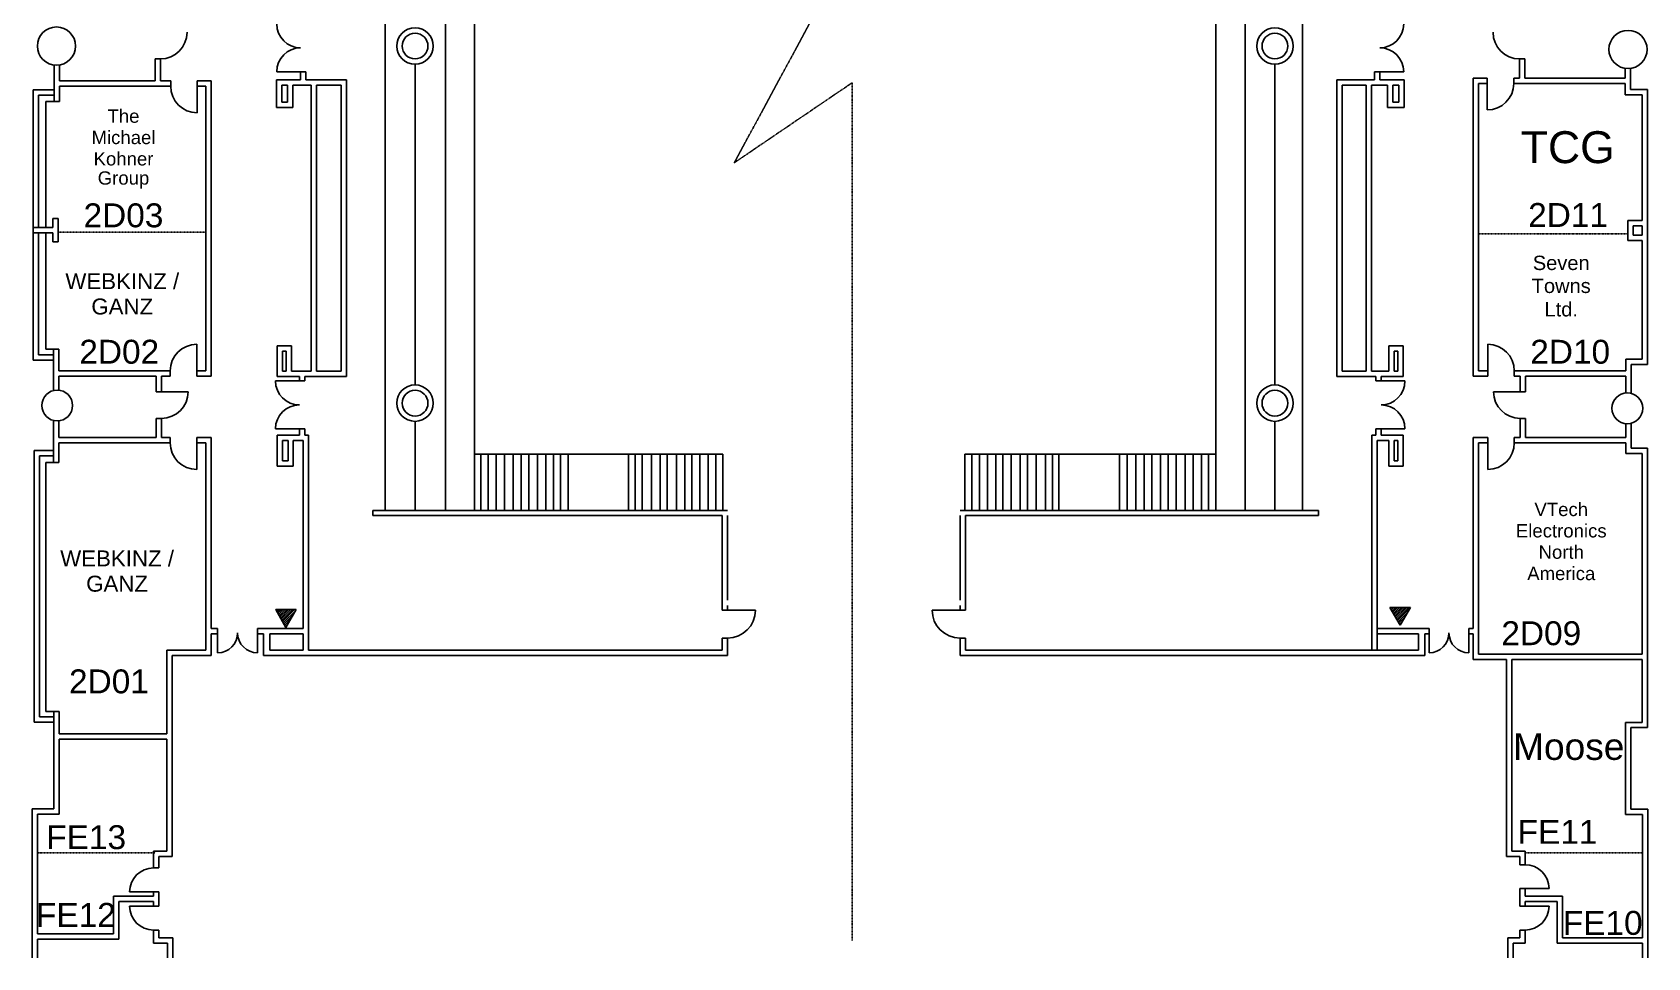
# Model space of a CAD drawing. Header units: inches. Extents: x 3824 to 6262, y 4900 to 7764.
# Drawn here: x 3829 to 6261, y 4900 to 6293 of the extents above; entities that cross this region are included whole.
import ezdxf
from ezdxf.enums import TextEntityAlignment as Align

# ---------------------------------------------------------------- set-up
doc = ezdxf.new("R2010")
doc.units = ezdxf.units.IN
doc.header["$MEASUREMENT"] = 0
doc.linetypes.add('HIDDEN2', pattern=[0.1875, 0.125, -0.0625])
for name, color, linetype in [('venue_airwall_on', 30, 'HIDDEN2'), ('venue_electrical', 3, 'Continuous'), ('venue_shell', 7, 'Continuous'), ('venue_text_01', 7, 'Continuous')]:
    doc.layers.add(name, color=color, linetype=linetype)
doc.styles.get("Standard").update_dxf_attribs({"font": 'Arial Regular.ttf', "height": 16})

msp = doc.modelspace()

# ---------------------------------------------------------------- linework, layer by layer
at = {"layer": 'venue_airwall_on'}
for p, q in [((4089.98289, 5992.405897), (3867.618698, 5992.405897)), ((6006.268102, 5989.859914), (6231.178276, 5989.859914))]:
    msp.add_line(p, q, dxfattribs=at)
for points in [[(5057, 7727.5), (5057, 6652), (5286, 6837.5), (4885.5, 6097), (5063, 6217.5), (5063, 4926.5)], [(4013.5, 5058.5), (3836.5, 5058.5)], [(6252.5, 5058.5), (6075.5, 5058.5)]]:
    msp.add_lwpolyline(points, dxfattribs=at)
at = {"layer": 'venue_electrical'}
for p, q in [((4195.013137, 5424.399022), (4210.529789, 5397.523984)), ((4226.04644, 5424.399022), (4195.013137, 5424.399022)), ((4195.088451, 5424.268103), (4195.219217, 5424.399022)), ((4196.123587, 5422.475252), (4198.047357, 5424.399022)), ((4197.159639, 5420.682249), (4200.875496, 5424.399022)), ((4198.194775, 5418.889245), (4203.704552, 5424.399022)), ((4199.230064, 5417.095325), (4206.532691, 5424.399022)), ((4200.2652, 5415.303239), (4209.360831, 5424.399022)), ((4201.300336, 5413.509319), (4212.189887, 5424.399022)), ((4202.335472, 5411.716315), (4215.019095, 5424.399022)), ((4203.370608, 5409.923465), (4217.847235, 5424.399022)), ((4204.406813, 5408.130461), (4220.675374, 5424.399022)), ((4205.441949, 5406.337458), (4223.50443, 5424.399022)), ((4210.529789, 5397.523984), (4226.04644, 5424.399022)), ((5872.802322, 5427.793462), (5888.31882, 5400.918576)), ((5903.835472, 5427.793462), (5872.802322, 5427.793462)), ((5872.877482, 5427.662695), (5873.008249, 5427.793462)), ((5873.912618, 5425.869691), (5875.836388, 5427.793462)), ((5874.948823, 5424.076688), (5878.664528, 5427.793462)), ((5875.983959, 5422.283837), (5881.493736, 5427.793462)), ((5877.019095, 5420.489765), (5884.321723, 5427.793462)), ((5878.054231, 5418.697831), (5887.149862, 5427.793462)), ((5879.089367, 5416.903911), (5889.979071, 5427.793462)), ((5880.124503, 5415.110907), (5892.808127, 5427.793462)), ((5881.159639, 5413.317904), (5895.636266, 5427.793462)), ((5882.195844, 5411.525053), (5898.464405, 5427.793462)), ((5883.23098, 5409.73205), (5901.293461, 5427.793462)), ((5884.266116, 5407.93813), (5903.444851, 5427.116712)), ((5888.31882, 5400.918576), (5903.835472, 5427.793462)), ((4206.477085, 5404.543538), (4225.65582, 5423.722273)), ((4207.512221, 5402.751604), (4221.792545, 5417.031775)), ((4208.547357, 5400.957531), (4217.929269, 5410.339444)), ((4209.582493, 5399.164681), (4214.065994, 5403.647113)), ((5885.301252, 5406.146043), (5899.581576, 5420.426367)), ((5886.336388, 5404.352123), (5895.718301, 5413.734036)), ((5887.371677, 5402.55912), (5891.855026, 5407.041552))]:
    msp.add_line(p, q, dxfattribs=at)
at = {"layer": 'venue_shell'}
for p, q in [((4359.754353, 5573.85304), (4359.754353, 7501.3619)), ((4450.809043, 5573.85304), (4450.809043, 7501.3619)), ((4494.28567, 5573.85304), (4494.28567, 7501.3619)), ((5610.721203, 5573.85304), (5610.721203, 7504.592423)), ((5654.541552, 5573.85304), (5654.541552, 7504.592423)), ((5741.127406, 5573.85304), (5741.127406, 7504.592423)), ((4021.492667, 6253.379468), (4013.492667, 6253.379468)), ((4013.492667, 6220.220287), (4013.492667, 6253.379468)), ((4021.492667, 6220.220287), (4021.492667, 6253.379468)), ((6067.969294, 6224.463489), (6067.969294, 6253.379468)), ((6067.969294, 6253.379468), (6075.969294, 6253.379468)), ((6075.969294, 6224.463489), (6075.969294, 6253.379468)), ((3861.408646, 6189.150015), (3861.408646, 6244.097311)), ((3869.408646, 6220.220287), (3869.408646, 6244.222273)), ((4232.532691, 6234.021998), (4196.532691, 6234.021998)), ((4240.532691, 6234.021998), (4232.532691, 6234.021998)), ((4232.532691, 6221.850137), (4232.532691, 6234.021998)), ((4240.532691, 6221.850137), (4240.532691, 6234.021998)), ((4404.871677, 5762.587534), (4404.871677, 6245.347235)), ((5699.584479, 5762.587534), (5699.584479, 6245.347235)), ((5849.530705, 6234.021998), (5857.530705, 6234.021998)), ((5849.530705, 6221.850137), (5849.530705, 6234.021998)), ((5857.530705, 6234.021998), (5893.530705, 6234.021998)), ((5857.530705, 6221.850137), (5857.530705, 6234.021998)), ((6226.842346, 6224.463489), (6226.842346, 6239.130461)), ((6234.842346, 6207.51329), (6234.842346, 6239.005499)), ((3829.905744, 5800.028873), (3829.905744, 6206.664681)), ((3829.905744, 6206.664681), (3861.408646, 6206.664681)), ((4013.492667, 6220.220287), (3869.408646, 6220.220287)), ((4037.02597, 6212.220287), (3869.408646, 6212.220287)), ((3869.408646, 6189.150015), (3869.408646, 6212.220287)), ((4037.02597, 6220.220287), (4021.492667, 6220.220287)), ((4037.02597, 6212.220287), (4037.02597, 6220.220287)), ((4077.02597, 6220.220287), (4077.02597, 6212.220287)), ((4097.98289, 6220.220287), (4077.02597, 6220.220287)), ((4077.02597, 6212.220287), (4077.02597, 6172.220287)), ((4089.98289, 6212.220287), (4077.02597, 6212.220287)), ((4089.98289, 5783.852123), (4089.98289, 6212.220287)), ((4097.98289, 5775.852123), (4097.98289, 6220.220287)), ((4196.028872, 6221.850137), (4196.028872, 6180.463489)), ((4232.532691, 6221.850137), (4196.028872, 6221.850137)), ((4204.028872, 6213.850137), (4204.028872, 6188.463489)), ((4212.860831, 6213.850137), (4204.028872, 6213.850137)), ((4212.860831, 6188.463489), (4212.860831, 6213.850137)), ((4220.860831, 6180.463489), (4220.860831, 6213.850137)), ((4248.337458, 6213.850137), (4220.860831, 6213.850137)), ((4301.860831, 6221.850137), (4240.532691, 6221.850137)), ((4248.337458, 6213.850137), (4248.337458, 5783.510388)), ((4256.337458, 6213.850137), (4256.337458, 5783.510388)), ((4293.860831, 6213.850137), (4256.337458, 6213.850137)), ((4293.860831, 5783.510388), (4293.860831, 6213.850137)), ((4301.860831, 5775.510388), (4301.860831, 6221.850137)), ((5792.796364, 5775.510388), (5792.796364, 6221.850137)), ((5792.796364, 6221.850137), (5849.530705, 6221.850137)), ((5800.796364, 5783.510388), (5800.796364, 6213.850137)), ((5800.796364, 6213.850137), (5837.007332, 6213.850137)), ((5837.007332, 6213.850137), (5837.007332, 5783.510388)), ((5845.007332, 6213.850137), (5845.007332, 5783.510388)), ((5845.007332, 6213.850137), (5869.202719, 6213.850137)), ((5857.530705, 6221.850137), (5894.034677, 6221.850137)), ((5869.202719, 6180.463489), (5869.202719, 6213.850137)), ((5877.202719, 6188.463489), (5877.202719, 6213.850137)), ((5877.202719, 6213.850137), (5886.034677, 6213.850137)), ((5886.034677, 6213.850137), (5886.034677, 6188.463489)), ((5894.034677, 6221.850137), (5894.034677, 6180.463489)), ((5998.268102, 5775.852123), (5998.268102, 6224.463489)), ((5998.268102, 6224.463489), (6019.225175, 6224.463489)), ((6006.268102, 5783.852123), (6006.268102, 6216.463489)), ((6006.268102, 6216.463489), (6019.225175, 6216.463489)), ((6019.225175, 6224.463489), (6019.225175, 6216.463489)), ((6019.225175, 6216.463489), (6019.225175, 6176.463489)), ((6059.225175, 6224.463489), (6067.969294, 6224.463489)), ((6059.225175, 6216.463489), (6059.225175, 6224.463489)), ((6059.225175, 6216.463489), (6226.842346, 6216.463489)), ((6075.969294, 6224.463489), (6226.842346, 6224.463489)), ((6226.842346, 6199.51329), (6226.842346, 6216.463489)), ((6260.404827, 6207.51329), (6234.842346, 6207.51329)), ((6260.404827, 5793.239841), (6260.404827, 6207.51329)), ((3837.905744, 6198.664681), (3837.905744, 5999.42927)), ((3837.905744, 6198.664681), (3861.408646, 6198.664681)), ((3848.918423, 6189.150015), (3848.918423, 5999.42927)), ((3869.408646, 6189.150015), (3848.918423, 6189.150015)), ((4196.028872, 6180.463489), (4220.860831, 6180.463489)), ((4204.028872, 6188.463489), (4212.860831, 6188.463489)), ((5894.034677, 6180.463489), (5869.202719, 6180.463489)), ((5886.034677, 6188.463489), (5877.202719, 6188.463489)), ((6252.404827, 6199.51329), (6226.842346, 6199.51329)), ((6252.404827, 6010.121601), (6252.404827, 6199.51329)), ((3859.618698, 5999.42927), (3859.618698, 6013.215399)), ((3867.618698, 6013.215399), (3859.618698, 6013.215399)), ((3867.618698, 5978.213413), (3867.618698, 6013.215399)), ((6231.178276, 6010.121601), (6252.404827, 6010.121601)), ((6231.178276, 5980.21158), (6231.178276, 6010.121601)), ((3859.618698, 5999.42927), (3829.905744, 5999.42927)), ((3859.618698, 5991.42927), (3829.905744, 5991.42927)), ((3837.905744, 5991.42927), (3837.905744, 5808.028873)), ((3848.918423, 5991.42927), (3848.918423, 5816.600214)), ((3859.618698, 5978.213413), (3859.618698, 5991.42927)), ((6239.178276, 6002.121601), (6252.404827, 6002.121601)), ((6239.178276, 5988.21158), (6239.178276, 6002.121601)), ((6252.404827, 5988.21158), (6239.178276, 5988.21158)), ((6252.404827, 5988.21158), (6252.404827, 6002.121601)), ((3867.618698, 5978.213413), (3859.618698, 5978.213413)), ((6252.404827, 5980.21158), (6231.178276, 5980.21158)), ((6252.404827, 5801.239841), (6252.404827, 5980.21158)), ((3848.918423, 5816.600214), (3868.291475, 5816.600214)), ((3860.291475, 5754.081576), (3860.291475, 5816.600214)), ((3868.291475, 5783.852123), (3868.291475, 5816.600214)), ((4076.199664, 5783.852123), (4076.199664, 5823.852123)), ((4197.302322, 5821.354109), (4218.950657, 5821.354109)), ((4197.302322, 5775.510388), (4197.302322, 5821.354109)), ((4205.302322, 5813.354109), (4210.950657, 5813.354109)), ((4205.302322, 5783.510388), (4205.302322, 5813.354109)), ((4210.950657, 5813.354109), (4210.950657, 5783.510388)), ((4218.950657, 5821.354109), (4218.950657, 5783.510388)), ((5871.11274, 5821.354109), (5871.11274, 5783.510388)), ((5892.761228, 5821.354109), (5871.11274, 5821.354109)), ((5879.11274, 5813.354109), (5879.11274, 5783.510388)), ((5884.761228, 5813.354109), (5879.11274, 5813.354109)), ((5884.761228, 5783.510388), (5884.761228, 5813.354109)), ((5892.761228, 5775.510388), (5892.761228, 5821.354109)), ((6020.051329, 5783.852123), (6020.051329, 5823.852123)), ((3860.291475, 5800.028873), (3829.905744, 5800.028873)), ((3860.291475, 5808.028873), (3837.905744, 5808.028873)), ((6227.959517, 5801.239841), (6252.404827, 5801.239841)), ((6227.959517, 5783.852123), (6227.959517, 5801.239841)), ((6235.959517, 5793.239841), (6260.404827, 5793.239841)), ((6235.959517, 5749.838527), (6235.959517, 5793.239841)), ((3868.291475, 5783.852123), (4036.199664, 5783.852123)), ((3868.291475, 5775.852123), (4015.212496, 5775.852123)), ((3868.291475, 5754.712496), (3868.291475, 5775.852123)), ((4015.212496, 5752.236939), (4015.212496, 5775.852123)), ((4023.212496, 5775.852123), (4036.199664, 5775.852123)), ((4023.212496, 5752.236939), (4023.212496, 5775.852123)), ((4036.199664, 5783.852123), (4036.199664, 5775.852123)), ((4076.199664, 5775.852123), (4076.199664, 5783.852123)), ((4076.199664, 5783.852123), (4089.98289, 5783.852123)), ((4076.199664, 5775.852123), (4097.98289, 5775.852123)), ((4230.68897, 5768.557134), (4194.68897, 5768.557134)), ((4230.68897, 5775.510388), (4197.302322, 5775.510388)), ((4210.950657, 5783.510388), (4205.302322, 5783.510388)), ((4248.337458, 5783.510388), (4218.950657, 5783.510388)), ((4230.68897, 5768.557134), (4230.68897, 5775.510388)), ((4238.68897, 5768.557134), (4230.68897, 5768.557134)), ((4301.860831, 5775.510388), (4238.68897, 5775.510388)), ((4238.68897, 5768.557134), (4238.68897, 5775.510388)), ((4293.860831, 5783.510388), (4256.337458, 5783.510388)), ((5792.796364, 5775.510388), (5851.37458, 5775.510388)), ((5800.796364, 5783.510388), (5837.007332, 5783.510388)), ((5845.007332, 5783.510388), (5871.11274, 5783.510388)), ((5851.37458, 5768.557134), (5851.37458, 5775.510388)), ((5851.37458, 5768.557134), (5859.37458, 5768.557134)), ((5859.37458, 5775.510388), (5892.761228, 5775.510388)), ((5859.37458, 5768.557134), (5859.37458, 5775.510388)), ((5859.37458, 5768.557134), (5895.37458, 5768.557134)), ((5879.11274, 5783.510388), (5884.761228, 5783.510388)), ((6020.051329, 5775.852123), (5998.268102, 5775.852123)), ((6020.051329, 5783.852123), (6006.268102, 5783.852123)), ((6020.051329, 5775.852123), (6020.051329, 5783.852123)), ((6227.959517, 5783.852123), (6060.051329, 5783.852123)), ((6060.051329, 5783.852123), (6060.051329, 5775.852123)), ((6068.795447, 5775.852123), (6060.051329, 5775.852123)), ((6068.795447, 5752.236939), (6068.795447, 5775.852123)), ((6227.959517, 5775.852123), (6076.795447, 5775.852123)), ((6076.795447, 5752.236939), (6076.795447, 5775.852123)), ((6227.959517, 5750.469294), (6227.959517, 5775.852123)), ((4015.212496, 5752.236939), (4023.212496, 5752.236939)), ((4023.212496, 5752.236939), (4063.212496, 5752.236939)), ((6068.795447, 5752.236939), (6028.795447, 5752.236939)), ((6076.795447, 5752.236939), (6068.795447, 5752.236939)), ((3860.291475, 5646.025053), (3860.291475, 5709.235869)), ((3868.291475, 5683.320807), (3868.291475, 5708.605102)), ((4023.212496, 5712.236939), (4015.212496, 5712.236939)), ((4015.212496, 5683.320807), (4015.212496, 5712.236939)), ((4023.212496, 5683.320807), (4023.212496, 5712.236939)), ((4230.68897, 5696.557134), (4194.68897, 5696.557134)), ((4238.68897, 5696.557134), (4230.68897, 5696.557134)), ((4230.68897, 5687.057134), (4230.68897, 5696.557134)), ((4238.68897, 5687.057134), (4238.68897, 5696.557134)), ((4404.871677, 5573.85304), (4404.871677, 5707.784754)), ((5699.584479, 5573.85304), (5699.584479, 5707.784754)), ((5851.37458, 5696.557134), (5859.37458, 5696.557134)), ((5851.37458, 5687.057134), (5851.37458, 5696.557134)), ((5859.37458, 5696.557134), (5895.37458, 5696.557134)), ((5859.37458, 5687.057134), (5859.37458, 5696.557134)), ((6068.795447, 5683.320807), (6068.795447, 5712.236939)), ((6068.795447, 5712.236939), (6076.795447, 5712.236939)), ((6076.795447, 5683.320807), (6076.795447, 5712.236939)), ((6227.959517, 5683.320807), (6227.959517, 5704.3619)), ((6235.959517, 5667.521082), (6235.959517, 5704.99282)), ((3868.291475, 5683.320807), (4015.212496, 5683.320807)), ((3868.291475, 5675.320807), (4036.199664, 5675.320807)), ((3868.291475, 5646.025053), (3868.291475, 5675.320807)), ((4023.212496, 5683.320807), (4036.199664, 5683.320807)), ((4036.199664, 5675.320807), (4036.199664, 5683.320807)), ((4076.199664, 5683.320807), (4076.199664, 5675.320807)), ((4076.199664, 5683.320807), (4097.98289, 5683.320807)), ((4076.199664, 5675.320807), (4089.98289, 5675.320807)), ((4076.199664, 5675.320807), (4076.199664, 5635.320807)), ((4089.98289, 5675.320807), (4089.98289, 5363.35304)), ((4097.98289, 5683.320807), (4097.98289, 5395.84036)), ((4197.302322, 5687.057134), (4197.302322, 5640.576688)), ((4230.68897, 5687.057134), (4197.302322, 5687.057134)), ((4205.302322, 5679.057134), (4205.302322, 5648.576688)), ((4213.575771, 5679.057134), (4205.302322, 5679.057134)), ((4213.575771, 5648.576688), (4213.575771, 5679.057134)), ((4236.419492, 5679.057134), (4221.575771, 5679.057134)), ((4221.575771, 5640.576688), (4221.575771, 5679.057134)), ((4236.419492, 5396.117782), (4236.419492, 5679.057134)), ((4244.419492, 5687.057134), (4238.68897, 5687.057134)), ((4244.419492, 5363.35304), (4244.419492, 5687.057134)), ((5845.644057, 5364.877482), (5845.644057, 5687.057134)), ((5845.644057, 5687.057134), (5851.37458, 5687.057134)), ((5853.644057, 5364.877482), (5853.644057, 5679.057134)), ((5853.644057, 5679.057134), (5871.11274, 5679.057134)), ((5859.37458, 5687.057134), (5892.761228, 5687.057134)), ((5871.11274, 5640.576688), (5871.11274, 5679.057134)), ((5879.11274, 5648.576688), (5879.11274, 5679.057134)), ((5879.11274, 5679.057134), (5884.761228, 5679.057134)), ((5884.761228, 5679.057134), (5884.761228, 5648.576688)), ((5892.761228, 5687.057134), (5892.761228, 5640.576688)), ((5998.268102, 5683.320807), (5998.268102, 5395.84036)), ((6020.051329, 5683.320807), (5998.268102, 5683.320807)), ((6006.268102, 5675.320807), (6006.268102, 5357.54751)), ((6020.051329, 5675.320807), (6006.268102, 5675.320807)), ((6020.051329, 5683.320807), (6020.051329, 5675.320807)), ((6020.051329, 5675.320807), (6020.051329, 5635.320807)), ((6060.051329, 5675.320807), (6060.051329, 5683.320807)), ((6068.795447, 5683.320807), (6060.051329, 5683.320807)), ((6227.959517, 5675.320807), (6060.051329, 5675.320807)), ((6227.959517, 5683.320807), (6076.795447, 5683.320807)), ((6227.959517, 5659.521082), (6227.959517, 5675.320807)), ((6260.549343, 5667.521082), (6235.959517, 5667.521082)), ((6260.549343, 5246.724259), (6260.549343, 5667.521082)), ((3831.458448, 5664.126489), (3860.291475, 5664.126489)), ((3831.458448, 5254.805225), (3831.458448, 5664.126489)), ((3839.458448, 5656.126489), (3860.291475, 5656.126489)), ((3839.458448, 5262.805225), (3839.458448, 5656.126489)), ((3848.918423, 5646.025053), (3848.918423, 5270.92927)), ((3868.291475, 5646.025053), (3848.918423, 5646.025053)), ((4205.302322, 5648.576688), (4213.575771, 5648.576688)), ((4494.28567, 5658.548426), (4868.348151, 5658.548426)), ((4504.129392, 5658.548426), (4504.129392, 5573.85304)), ((4514.793461, 5658.548426), (4514.793461, 5573.85304)), ((4527.098228, 5658.548426), (4527.098228, 5573.85304)), ((4539.402841, 5658.548426), (4539.402841, 5573.85304)), ((4552.527803, 5658.548426), (4552.527803, 5573.85304)), ((4564.832569, 5658.548426), (4564.832569, 5573.85304)), ((4576.316987, 5658.548426), (4576.316987, 5573.85304)), ((4589.441949, 5658.548426), (4589.441949, 5573.85304)), ((4601.746562, 5658.548426), (4601.746562, 5573.85304)), ((4613.23098, 5658.548426), (4613.23098, 5573.85304)), ((4623.89505, 5658.548426), (4623.89505, 5573.85304)), ((4635.379468, 5658.548426), (4635.379468, 5573.85304)), ((4726.434158, 5573.85304), (4726.434158, 5658.548426)), ((4736.277879, 5573.85304), (4736.277879, 5658.548426)), ((4746.941949, 5573.85304), (4746.941949, 5658.548426)), ((4760.887259, 5573.85304), (4760.887259, 5658.548426)), ((4774.012221, 5573.85304), (4774.012221, 5658.548426)), ((4784.676291, 5573.85304), (4784.676291, 5658.548426)), ((4798.621601, 5573.85304), (4798.621601, 5658.548426)), ((4810.926214, 5573.85304), (4810.926214, 5658.548426)), ((4821.590284, 5573.85304), (4821.590284, 5658.548426)), ((4833.89505, 5573.85304), (4833.89505, 5658.548426)), ((4846.199664, 5573.85304), (4846.199664, 5658.548426)), ((4857.684082, 5573.85304), (4857.684082, 5658.548426)), ((4868.348151, 5658.548426), (4868.348151, 5573.85304)), ((5610.721203, 5658.548426), (5232.533761, 5658.548426)), ((5232.533761, 5658.548426), (5232.533761, 5573.85304)), ((5243.19783, 5573.85304), (5243.19783, 5658.548426)), ((5254.682096, 5573.85304), (5254.682096, 5658.548426)), ((5266.986862, 5573.85304), (5266.986862, 5658.548426)), ((5279.291475, 5573.85304), (5279.291475, 5658.548426)), ((5289.955545, 5573.85304), (5289.955545, 5658.548426)), ((5302.260311, 5573.85304), (5302.260311, 5658.548426)), ((5316.205621, 5573.85304), (5316.205621, 5658.548426)), ((5326.869691, 5573.85304), (5326.869691, 5658.548426)), ((5339.994653, 5573.85304), (5339.994653, 5658.548426)), ((5353.939963, 5573.85304), (5353.939963, 5658.548426)), ((5364.604033, 5573.85304), (5364.604033, 5658.548426)), ((5374.447754, 5573.85304), (5374.447754, 5658.548426)), ((5465.502444, 5658.548426), (5465.502444, 5573.85304)), ((5476.986862, 5658.548426), (5476.986862, 5573.85304)), ((5490.400855, 5658.548426), (5490.400855, 5573.85304)), ((5502.572716, 5658.548426), (5502.572716, 5573.85304)), ((5514.189887, 5658.548426), (5514.189887, 5573.85304)), ((5527.315001, 5658.548426), (5527.315001, 5573.85304)), ((5538.799266, 5658.548426), (5538.799266, 5573.85304)), ((5551.104033, 5658.548426), (5551.104033, 5573.85304)), ((5564.228994, 5658.548426), (5564.228994, 5573.85304)), ((5576.533761, 5658.548426), (5576.533761, 5573.85304)), ((5588.838374, 5658.548426), (5588.838374, 5573.85304)), ((5599.502444, 5658.548426), (5599.502444, 5573.85304)), ((5884.761228, 5648.576688), (5879.11274, 5648.576688)), ((6252.549343, 5659.521082), (6227.959517, 5659.521082)), ((6252.549343, 5357.54751), (6252.549343, 5659.521082)), ((4197.302322, 5640.576688), (4221.575771, 5640.576688)), ((5892.761228, 5640.576688), (5871.11274, 5640.576688)), ((4875.441949, 5573.85304), (4341.410632, 5573.85304)), ((4341.410632, 5565.85304), (4341.410632, 5573.85304)), ((5225.439963, 5573.85304), (5765.418423, 5573.85304)), ((5765.418423, 5565.85304), (5765.418423, 5573.85304)), ((4867.441949, 5565.85304), (4341.410632, 5565.85304)), ((4867.441949, 5423.583562), (4867.441949, 5565.85304)), ((4875.441949, 5438.810113), (4875.441949, 5565.87458)), ((5225.439963, 5438.810113), (5225.439963, 5565.87458)), ((5233.439963, 5565.85304), (5765.418423, 5565.85304)), ((5233.439963, 5423.583562), (5233.439963, 5565.85304)), ((4875.441949, 5423.583562), (4875.441949, 5430.810113)), ((5225.439963, 5423.583562), (5225.439963, 5430.810113)), ((4867.441949, 5423.583562), (4875.441949, 5423.583562)), ((4875.441949, 5423.583562), (4917.441949, 5423.583562)), ((5225.439963, 5423.583562), (5183.439963, 5423.583562)), ((5233.439963, 5423.583562), (5225.439963, 5423.583562)), ((4097.98289, 5395.84036), (4107.649862, 5395.84036)), ((4097.98289, 5387.84036), (4097.98289, 5355.35304)), ((4097.98289, 5387.84036), (4107.649862, 5387.84036)), ((4107.649862, 5395.84036), (4107.649862, 5359.432172)), ((4167.649862, 5396.117782), (4236.419492, 5396.117782)), ((4167.649862, 5396.117782), (4167.649862, 5359.432172)), ((4176.642071, 5388.117782), (4167.649862, 5388.117782)), ((4176.642071, 5355.35304), (4176.642071, 5388.117782)), ((4186.233883, 5388.117782), (4236.419492, 5388.117782)), ((4186.233883, 5363.35304), (4186.233883, 5388.117782)), ((4236.419492, 5363.35304), (4236.419492, 5388.117782)), ((4867.441949, 5363.35304), (4867.441949, 5381.583562)), ((4875.441949, 5381.583562), (4867.441949, 5381.583562)), ((4875.441949, 5355.35304), (4875.441949, 5381.583562)), ((5225.439963, 5355.35304), (5225.439963, 5381.583562)), ((5225.439963, 5381.583562), (5233.439963, 5381.583562)), ((5233.439963, 5363.35304), (5233.439963, 5381.583562)), ((5931.60113, 5396.117782), (5854.876413, 5396.117782)), ((5915.642071, 5388.117782), (5854.876413, 5388.117782)), ((5915.642071, 5363.35304), (5915.642071, 5388.117782)), ((5925.233883, 5388.117782), (5931.60113, 5388.117782)), ((5925.233883, 5355.35304), (5925.233883, 5388.117782)), ((5931.60113, 5396.117782), (5931.60113, 5359.432172)), ((5998.268102, 5395.84036), (5991.60113, 5395.84036)), ((5991.60113, 5395.84036), (5991.60113, 5359.432172)), ((5998.268102, 5387.84036), (5991.60113, 5387.84036)), ((5998.268102, 5387.84036), (5998.268102, 5349.54751)), ((4031.247632, 5363.35304), (4089.98289, 5363.35304)), ((4031.247632, 5237.478155), (4031.247632, 5363.35304)), ((4039.247632, 5052.759395), (4039.247632, 5355.35304)), ((4039.247632, 5355.35304), (4097.98289, 5355.35304)), ((4176.642071, 5355.35304), (4875.441949, 5355.35304)), ((4186.233883, 5363.35304), (4236.419492, 5363.35304)), ((4244.419492, 5363.35304), (4867.441949, 5363.35304)), ((5925.233883, 5355.35304), (5225.439963, 5355.35304)), ((5915.642071, 5363.35304), (5233.439963, 5363.35304)), ((6006.268102, 5357.54751), (6252.549343, 5357.54751)), ((5998.268102, 5349.54751), (6048.228078, 5349.54751)), ((6048.228078, 5052.759395), (6048.228078, 5349.54751)), ((6056.228078, 5349.54751), (6056.228078, 5060.759395)), ((6056.228078, 5349.54751), (6252.549343, 5349.54751)), ((6252.549343, 5254.724259), (6252.549343, 5349.54751)), ((3831.458448, 5254.805225), (3860.903758, 5254.805225)), ((3839.458448, 5262.805225), (3860.903758, 5262.805225)), ((3848.918423, 5270.92927), (3868.903758, 5270.92927)), ((3860.903758, 5219.88344), (3860.903758, 5270.92927)), ((3868.903758, 5237.478155), (3868.903758, 5270.92927)), ((6227.349068, 5254.724259), (6252.549343, 5254.724259)), ((6227.349068, 5254.724259), (6227.349068, 5219.894134)), ((4031.247632, 5237.478155), (3868.903758, 5237.478155)), ((6235.349068, 5246.724259), (6260.549343, 5246.724259)), ((6235.349068, 5219.309196), (6235.349068, 5246.724259)), ((3860.903758, 5124.528873), (3860.903758, 5221.479071)), ((4031.247632, 5229.478155), (3868.903758, 5229.478155)), ((3868.903758, 5219.222273), (3868.903758, 5229.478155)), ((3868.903758, 5116.528873), (3868.903758, 5222.140238)), ((4031.247632, 5060.759395), (4031.247632, 5229.478155)), ((6227.349068, 5116.087534), (6227.349068, 5224.565994)), ((6235.349068, 5124.087534), (6235.349068, 5224.479071)), ((3828.560036, 5124.528873), (3860.903758, 5124.528873)), ((3828.560036, 4900.5), (3828.560036, 5124.528873)), ((3836.560036, 5116.528873), (3868.903758, 5116.528873)), ((3836.560036, 4936.415674), (3836.560036, 5116.528873)), ((6252.884356, 5116.087534), (6227.349068, 5116.087534)), ((6260.884356, 5124.087534), (6235.349068, 5124.087534)), ((6252.884356, 4930.509319), (6252.884356, 5116.087534)), ((6260.884356, 4900.5), (6260.884356, 5124.087534)), ((4011.122517, 5060.759395), (4031.247632, 5060.759395)), ((4011.122517, 5035.509319), (4011.122517, 5060.759395)), ((6076.35304, 5060.759395), (6056.228078, 5060.759395)), ((6076.35304, 5040.431256), (6076.35304, 5060.759395)), ((4011.122517, 5035.509319), (4019.122517, 5035.509319)), ((4019.122517, 5052.759395), (4039.247632, 5052.759395)), ((4019.122517, 5035.509319), (4019.122517, 5052.759395)), ((6068.35304, 5052.759395), (6048.228078, 5052.759395)), ((6068.35304, 5040.431256), (6068.35304, 5052.759395)), ((6076.35304, 5040.431256), (6068.35304, 5040.431256)), ((3950.747632, 4936.415674), (3950.747632, 4993.196914)), ((3950.747632, 4993.196914), (4011.122517, 4993.196914)), ((4011.122517, 4999.509319), (3975.122517, 4999.509319)), ((4019.122517, 4999.509319), (4011.122517, 4999.509319)), ((4011.122517, 4993.196914), (4011.122517, 4999.509319)), ((4019.122517, 4978.0718), (4019.122517, 4999.509319)), ((6068.35304, 5004.431256), (6076.35304, 5004.431256)), ((6068.35304, 4978.0718), (6068.35304, 5004.431256)), ((6076.35304, 5004.431256), (6112.35304, 5004.431256)), ((6076.35304, 4993.196914), (6076.35304, 5004.431256)), ((6132.790559, 4993.196914), (6076.35304, 4993.196914)), ((6132.790559, 4930.509319), (6132.790559, 4993.196914)), ((3958.747632, 4928.415674), (3958.747632, 4985.196914)), ((3958.747632, 4985.196914), (4011.122517, 4985.196914)), ((4011.122517, 4978.0718), (3975.122517, 4978.0718)), ((4011.122517, 4978.0718), (4011.122517, 4985.196914)), ((4019.122517, 4978.0718), (4011.122517, 4978.0718)), ((6068.35304, 4978.0718), (6076.35304, 4978.0718)), ((6124.790559, 4985.196914), (6076.35304, 4985.196914)), ((6076.35304, 4978.0718), (6076.35304, 4985.196914)), ((6076.35304, 4978.0718), (6112.35304, 4978.0718)), ((6124.790559, 4922.509319), (6124.790559, 4985.196914)), ((4011.122517, 4942.0718), (4019.122517, 4942.0718)), ((4011.122517, 4922.5718), (4011.122517, 4942.0718)), ((4019.122517, 4930.5718), (4019.122517, 4942.0718)), ((6068.35304, 4930.5718), (6068.35304, 4942.0718)), ((6076.35304, 4942.0718), (6068.35304, 4942.0718)), ((6076.35304, 4922.5718), (6076.35304, 4942.0718)), ((3836.560036, 4936.415674), (3950.747632, 4936.415674)), ((3836.560036, 4928.415674), (3958.747632, 4928.415674)), ((3836.560036, 4900.5), (3836.560036, 4928.415674)), ((4031.966391, 4922.5718), (4011.122517, 4922.5718)), ((4039.966391, 4930.5718), (4019.122517, 4930.5718)), ((4031.966391, 4900.5), (4031.966391, 4922.5718)), ((4039.966391, 4900.5), (4039.966391, 4930.5718)), ((6050.462419, 4900.5), (6050.462419, 4930.5718)), ((6050.462419, 4930.5718), (6068.35304, 4930.5718)), ((6058.462419, 4900.5), (6058.462419, 4922.5718)), ((6058.462419, 4922.5718), (6076.35304, 4922.5718)), ((6252.884356, 4922.509319), (6124.790559, 4922.509319)), ((6252.884356, 4930.509319), (6132.790559, 4930.509319)), ((6252.884356, 4900.5), (6252.884356, 4922.509319))]:
    msp.add_line(p, q, dxfattribs=at)
for centre, radius in [((3864.962419, 6272.639169), 28.762603), ((4404.871677, 6272.748549), 27.401314), ((5699.584479, 6272.748549), 27.401314), ((4404.871677, 6272.748549), 19.401314), ((5699.584479, 6272.748549), 19.401314), ((6231.288573, 6267.54751), 28.762603), ((3866.083562, 5731.658723), 23.159028), ((4404.871677, 5735.186068), 27.401314), ((4404.871677, 5735.186068), 19.401314), ((5699.584479, 5735.186068), 27.401314), ((5699.584479, 5735.186068), 19.401314), ((6230.16743, 5727.415674), 23.159028)]:
    msp.add_circle(centre, radius, dxfattribs=at)
for centre, radius, start, end in [((4232.532691, 6306.021998), 36, 180, 269.999989), ((5857.530705, 6306.021998), 36, 269.999989, 359.999989), ((4021.492667, 6293.379468), 40, 269.999989, 359.999989), ((6067.969294, 6293.379468), 40, 180, 269.999989), ((4232.532691, 6234.021998), 36, 90, 180), ((5857.530705, 6234.021998), 36, 0, 90), ((4077.02597, 6212.220287), 40, 180, 269.999989), ((6019.225175, 6216.463489), 40, 269.999989, 359.999989), ((4076.199664, 5783.852123), 40, 90, 180), ((6020.051329, 5783.852123), 40, 0, 90), ((4230.68897, 5768.557134), 36, 180, 269.999989), ((5859.37458, 5768.557134), 36, 269.999989, 359.999989), ((4023.212496, 5752.236939), 40, 269.999989, 359.999989), ((6068.795447, 5752.236939), 40, 180, 269.999989), ((4230.68897, 5696.557134), 36, 90, 180), ((5859.37458, 5696.557134), 36, 0, 90), ((4076.199664, 5675.320807), 40, 180, 269.999989), ((6020.051329, 5675.320807), 40, 269.999989, 359.999989), ((4875.441949, 5423.583562), 42, 269.999989, 359.999989), ((5225.439963, 5423.583562), 42, 180, 269.999989), ((4107.649862, 5389.432172), 30, 269.999989, 359.999989), ((4167.649862, 5389.432172), 30, 180, 269.999989), ((5931.60113, 5389.432172), 30, 269.999989, 359.999989), ((5991.60113, 5389.432172), 30, 180, 269.999989), ((4011.122517, 4999.509319), 36, 90, 180), ((6076.35304, 5004.431256), 36, 0, 90), ((4011.122517, 4978.0718), 36, 180, 269.999989), ((6076.35304, 4978.0718), 36, 269.999989, 359.999989)]:
    msp.add_arc(centre, radius, start, end, dxfattribs=at)

# ---------------------------------------------------------------- texts
at = {"layer": 'venue_airwall_on'}
for s, height, p in [('The', 20, (3965.875, 6167.618519)), ('Michael', 20, (3965.875, 6135.490279)), ('TCG', 48, (6140.5, 6120.491126)), ('Kohner', 20, (3965.875, 6103.362039)), ('Group', 20, (3965.875, 6071.233799)), ('Seven', 21.6, (6130.675, 5946.347507)), ('WEBKINZ /', 24, (3964, 5919.25)), ('Towns', 21.6, (6130.675, 5911.649008)), ('GANZ', 24, (3964, 5880.696112)), ('Ltd.', 21.6, (6130.675, 5876.950508)), ('VTech', 20, (6130.75, 5575.592597)), ('Electronics', 20, (6130.75, 5543.464357)), ('North', 20, (6130.75, 5511.336116)), ('WEBKINZ /', 24, (3956.25, 5502)), ('GANZ', 24, (3956.25, 5463.446112)), ('America', 20, (6130.75, 5479.207876)), ('Moose', 40, (6142, 5217.915752))]:
    msp.add_text(s, height=height, dxfattribs=at).set_placement(p, align=Align.MIDDLE)
at = {"layer": 'venue_text_01'}
for s, p in [('2D03', (3965.810113, 5989.098228)), ('2D11', (6141.030705, 5989.568897)), ('2D02', (3959.472196, 5783.783837)), ('2D10', (6144.192942, 5783.754507)), ('2D09', (6100.657806, 5360.076688)), ('2D01', (3943.93706, 5287.606019)), ('FE13', (3909.657806, 5053.076688)), ('FE11', (6125.157806, 5061.076688)), ('FE12', (3894.157806, 4936.076688)), ('FE10', (6193.157806, 4924.076688))]:
    msp.add_text(s, height=36, dxfattribs=at).set_placement(p, align=Align.BOTTOM_CENTER)

doc.saveas('drawing.dxf')
